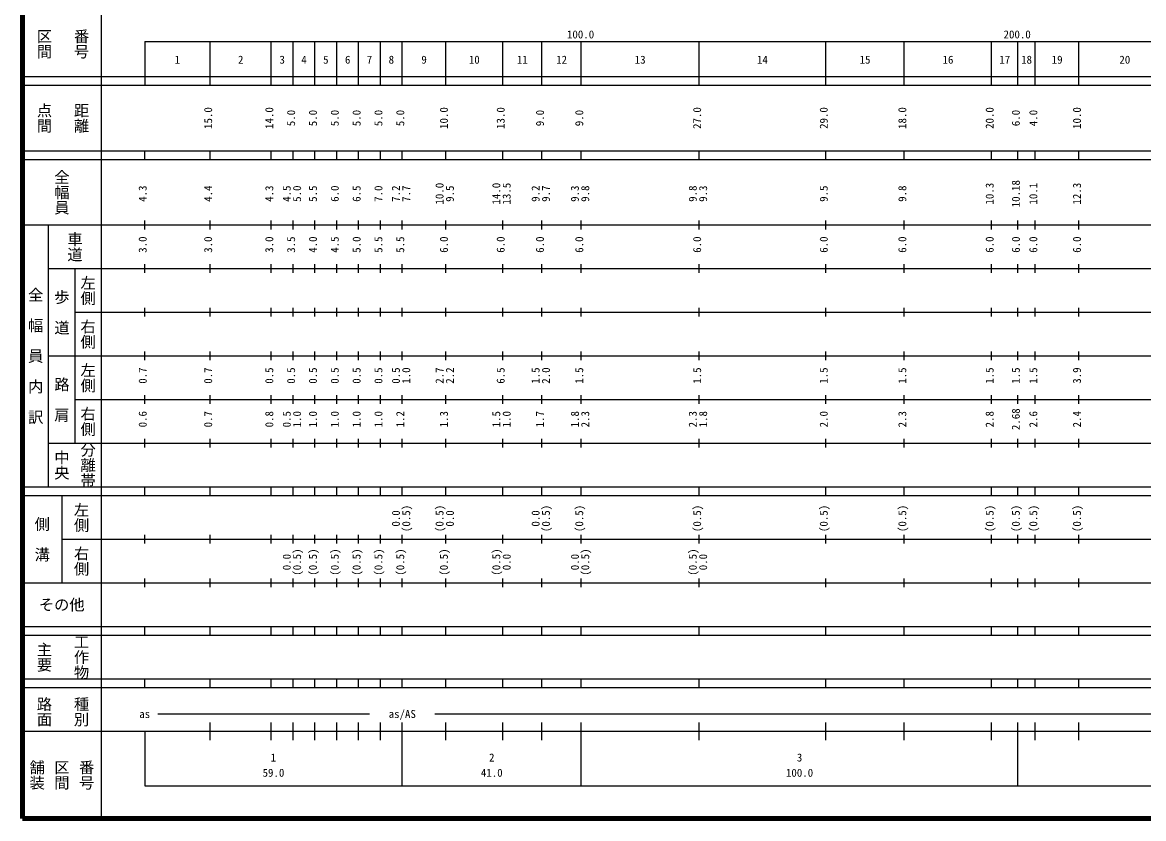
# Model space of a CAD drawing. Units: millimetres on the paper, enlarged 1000 times. Extents: x 40000 to 680000, y 20000 to 380000.
# Drawn here: x 40000 to 296798, y 20000 to 202409 of the extents above; entities that cross this region are included whole.
import ezdxf
from ezdxf.enums import TextEntityAlignment as Align

# ---------------------------------------------------------------- set-up
doc = ezdxf.new("R2010")
doc.units = ezdxf.units.MM
doc.header["$LTSCALE"] = 1000
doc.layers.add('M-TTL', color=2, linetype='Continuous', lineweight=140)
doc.layers.add('M-TTL-BAND', color=7, linetype='Continuous', lineweight=25)
doc.styles.add('@ＭＳ ゴシック', font='')
doc.styles.add('ＭＳ ゴシック', font='')
doc.styles.get('@ＭＳ ゴシック').set_extended_font_data('@MS Gothic')
doc.styles.get('ＭＳ ゴシック').set_extended_font_data('MS Gothic')

msp = doc.modelspace()

# ---------------------------------------------------------------- linework, layer by layer
at = {"layer": 'M-TTL'}
for p, q in [((40000, 380000), (40000, 20000)), ((40000, 20000), (680000, 20000))]:
    msp.add_line(p, q, dxfattribs=at)
at = {"layer": 'M-TTL-BAND'}
for p, q in [((58000, 370000), (58000, 20000)), ((68000, 198000), (579000, 198000)), ((68000, 198000), (68000, 188000)), ((83000, 188000), (83000, 198000)), ((97000, 188000), (97000, 198000)), ((102000, 188000), (102000, 198000)), ((107000, 188000), (107000, 198000)), ((112000, 188000), (112000, 198000)), ((117000, 188000), (117000, 198000)), ((122000, 188000), (122000, 198000)), ((127000, 188000), (127000, 198000)), ((137000, 188000), (137000, 198000)), ((150000, 188000), (150000, 198000)), ((159000, 188000), (159000, 198000)), ((168000, 188000), (168000, 198000)), ((195000, 188000), (195000, 198000)), ((224000, 188000), (224000, 198000)), ((242000, 188000), (242000, 198000)), ((262000, 188000), (262000, 198000)), ((268000, 188000), (268000, 198000)), ((272000, 188000), (272000, 198000)), ((282000, 188000), (282000, 198000)), ((40000, 190000), (579000, 190000)), ((40000, 188000), (579000, 188000)), ((40000, 173000), (579000, 173000)), ((68000, 171000), (68000, 173000)), ((83000, 171000), (83000, 173000)), ((97000, 171000), (97000, 173000)), ((102000, 171000), (102000, 173000)), ((107000, 171000), (107000, 173000)), ((112000, 171000), (112000, 173000)), ((117000, 171000), (117000, 173000)), ((122000, 171000), (122000, 173000)), ((127000, 171000), (127000, 173000)), ((137000, 171000), (137000, 173000)), ((150000, 171000), (150000, 173000)), ((159000, 171000), (159000, 173000)), ((168000, 171000), (168000, 173000)), ((195000, 171000), (195000, 173000)), ((224000, 171000), (224000, 173000)), ((242000, 171000), (242000, 173000)), ((262000, 171000), (262000, 173000)), ((268000, 171000), (268000, 173000)), ((272000, 171000), (272000, 173000)), ((282000, 171000), (282000, 173000)), ((40000, 171000), (579000, 171000)), ((68000, 155000), (68000, 157000)), ((83000, 155000), (83000, 157000)), ((97000, 155000), (97000, 157000)), ((102000, 155000), (102000, 157000)), ((107000, 155000), (107000, 157000)), ((112000, 155000), (112000, 157000)), ((117000, 155000), (117000, 157000)), ((122000, 155000), (122000, 157000)), ((127000, 155000), (127000, 157000)), ((137000, 155000), (137000, 157000)), ((150000, 155000), (150000, 157000)), ((159000, 155000), (159000, 157000)), ((168000, 155000), (168000, 157000)), ((195000, 155000), (195000, 157000)), ((224000, 155000), (224000, 157000)), ((242000, 155000), (242000, 157000)), ((262000, 155000), (262000, 157000)), ((268000, 155000), (268000, 157000)), ((272000, 155000), (272000, 157000)), ((282000, 155000), (282000, 157000)), ((40000, 156000), (579000, 156000)), ((46000, 96000), (46000, 156000)), ((68000, 145000), (68000, 147000)), ((83000, 145000), (83000, 147000)), ((97000, 145000), (97000, 147000)), ((102000, 145000), (102000, 147000)), ((107000, 145000), (107000, 147000)), ((112000, 145000), (112000, 147000)), ((117000, 145000), (117000, 147000)), ((122000, 145000), (122000, 147000)), ((127000, 145000), (127000, 147000)), ((137000, 145000), (137000, 147000)), ((150000, 145000), (150000, 147000)), ((159000, 145000), (159000, 147000)), ((168000, 145000), (168000, 147000)), ((195000, 145000), (195000, 147000)), ((224000, 145000), (224000, 147000)), ((242000, 145000), (242000, 147000)), ((262000, 145000), (262000, 147000)), ((268000, 145000), (268000, 147000)), ((272000, 145000), (272000, 147000)), ((282000, 145000), (282000, 147000)), ((46000, 146000), (579000, 146000)), ((52000, 146000), (52000, 106000)), ((68000, 135000), (68000, 137000)), ((83000, 135000), (83000, 137000)), ((97000, 135000), (97000, 137000)), ((102000, 135000), (102000, 137000)), ((107000, 135000), (107000, 137000)), ((112000, 135000), (112000, 137000)), ((117000, 135000), (117000, 137000)), ((122000, 135000), (122000, 137000)), ((127000, 135000), (127000, 137000)), ((137000, 135000), (137000, 137000)), ((150000, 135000), (150000, 137000)), ((159000, 135000), (159000, 137000)), ((168000, 135000), (168000, 137000)), ((195000, 135000), (195000, 137000)), ((224000, 135000), (224000, 137000)), ((242000, 135000), (242000, 137000)), ((262000, 135000), (262000, 137000)), ((268000, 135000), (268000, 137000)), ((272000, 135000), (272000, 137000)), ((282000, 135000), (282000, 137000)), ((52000, 136000), (579000, 136000)), ((46000, 126000), (579000, 126000)), ((68000, 125000), (68000, 127000)), ((83000, 125000), (83000, 127000)), ((97000, 125000), (97000, 127000)), ((102000, 125000), (102000, 127000)), ((107000, 125000), (107000, 127000)), ((112000, 125000), (112000, 127000)), ((117000, 125000), (117000, 127000)), ((122000, 125000), (122000, 127000)), ((127000, 125000), (127000, 127000)), ((137000, 125000), (137000, 127000)), ((150000, 125000), (150000, 127000)), ((159000, 125000), (159000, 127000)), ((168000, 125000), (168000, 127000)), ((195000, 125000), (195000, 127000)), ((224000, 125000), (224000, 127000)), ((242000, 125000), (242000, 127000)), ((262000, 125000), (262000, 127000)), ((268000, 125000), (268000, 127000)), ((272000, 125000), (272000, 127000)), ((282000, 125000), (282000, 127000)), ((52000, 116000), (579000, 116000)), ((68000, 115000), (68000, 117000)), ((83000, 115000), (83000, 117000)), ((97000, 115000), (97000, 117000)), ((102000, 115000), (102000, 117000)), ((107000, 115000), (107000, 117000)), ((112000, 115000), (112000, 117000)), ((117000, 115000), (117000, 117000)), ((122000, 115000), (122000, 117000)), ((127000, 115000), (127000, 117000)), ((137000, 115000), (137000, 117000)), ((150000, 115000), (150000, 117000)), ((159000, 115000), (159000, 117000)), ((168000, 115000), (168000, 117000)), ((195000, 115000), (195000, 117000)), ((224000, 115000), (224000, 117000)), ((242000, 115000), (242000, 117000)), ((262000, 115000), (262000, 117000)), ((268000, 115000), (268000, 117000)), ((272000, 115000), (272000, 117000)), ((282000, 115000), (282000, 117000)), ((46000, 106000), (579000, 106000)), ((68000, 105000), (68000, 107000)), ((83000, 105000), (83000, 107000)), ((97000, 105000), (97000, 107000)), ((102000, 105000), (102000, 107000)), ((107000, 105000), (107000, 107000)), ((112000, 105000), (112000, 107000)), ((117000, 105000), (117000, 107000)), ((122000, 105000), (122000, 107000)), ((127000, 105000), (127000, 107000)), ((137000, 105000), (137000, 107000)), ((150000, 105000), (150000, 107000)), ((159000, 105000), (159000, 107000)), ((168000, 105000), (168000, 107000)), ((195000, 105000), (195000, 107000)), ((224000, 105000), (224000, 107000)), ((242000, 105000), (242000, 107000)), ((262000, 105000), (262000, 107000)), ((268000, 105000), (268000, 107000)), ((272000, 105000), (272000, 107000)), ((282000, 105000), (282000, 107000)), ((40000, 96000), (579000, 96000)), ((68000, 94000), (68000, 96000)), ((83000, 94000), (83000, 96000)), ((97000, 94000), (97000, 96000)), ((102000, 94000), (102000, 96000)), ((107000, 94000), (107000, 96000)), ((112000, 94000), (112000, 96000)), ((117000, 94000), (117000, 96000)), ((122000, 94000), (122000, 96000)), ((127000, 94000), (127000, 96000)), ((137000, 94000), (137000, 96000)), ((150000, 94000), (150000, 96000)), ((159000, 94000), (159000, 96000)), ((168000, 94000), (168000, 96000)), ((195000, 94000), (195000, 96000)), ((224000, 94000), (224000, 96000)), ((242000, 94000), (242000, 96000)), ((262000, 94000), (262000, 96000)), ((268000, 94000), (268000, 96000)), ((272000, 94000), (272000, 96000)), ((282000, 94000), (282000, 96000)), ((40000, 94000), (579000, 94000)), ((49000, 94000), (49000, 74000)), ((68000, 83000), (68000, 85000)), ((83000, 83000), (83000, 85000)), ((97000, 83000), (97000, 85000)), ((102000, 83000), (102000, 85000)), ((107000, 83000), (107000, 85000)), ((112000, 83000), (112000, 85000)), ((117000, 83000), (117000, 85000)), ((122000, 83000), (122000, 85000)), ((127000, 83000), (127000, 85000)), ((137000, 83000), (137000, 85000)), ((150000, 83000), (150000, 85000)), ((159000, 83000), (159000, 85000)), ((168000, 83000), (168000, 85000)), ((195000, 83000), (195000, 85000)), ((224000, 83000), (224000, 85000)), ((242000, 83000), (242000, 85000)), ((262000, 83000), (262000, 85000)), ((268000, 83000), (268000, 85000)), ((272000, 83000), (272000, 85000)), ((282000, 83000), (282000, 85000)), ((49000, 84000), (579000, 84000)), ((68000, 73000), (68000, 75000)), ((83000, 73000), (83000, 75000)), ((97000, 73000), (97000, 75000)), ((102000, 73000), (102000, 75000)), ((107000, 73000), (107000, 75000)), ((112000, 73000), (112000, 75000)), ((117000, 73000), (117000, 75000)), ((122000, 73000), (122000, 75000)), ((127000, 73000), (127000, 75000)), ((137000, 73000), (137000, 75000)), ((150000, 73000), (150000, 75000)), ((159000, 73000), (159000, 75000)), ((168000, 73000), (168000, 75000)), ((195000, 73000), (195000, 75000)), ((224000, 73000), (224000, 75000)), ((242000, 73000), (242000, 75000)), ((262000, 73000), (262000, 75000)), ((268000, 73000), (268000, 75000)), ((272000, 73000), (272000, 75000)), ((282000, 73000), (282000, 75000)), ((40000, 74000), (579000, 74000)), ((40000, 64000), (579000, 64000)), ((40000, 62000), (579000, 62000)), ((68000, 62000), (68000, 64000)), ((83000, 62000), (83000, 64000)), ((97000, 62000), (97000, 64000)), ((102000, 62000), (102000, 64000)), ((107000, 62000), (107000, 64000)), ((112000, 62000), (112000, 64000)), ((117000, 62000), (117000, 64000)), ((122000, 62000), (122000, 64000)), ((127000, 62000), (127000, 64000)), ((137000, 62000), (137000, 64000)), ((150000, 62000), (150000, 64000)), ((159000, 62000), (159000, 64000)), ((168000, 62000), (168000, 64000)), ((195000, 62000), (195000, 64000)), ((224000, 62000), (224000, 64000)), ((242000, 62000), (242000, 64000)), ((262000, 62000), (262000, 64000)), ((268000, 62000), (268000, 64000)), ((272000, 62000), (272000, 64000)), ((282000, 62000), (282000, 64000)), ((40000, 52000), (579000, 52000)), ((68000, 50000), (68000, 52000)), ((83000, 50000), (83000, 52000)), ((97000, 50000), (97000, 52000)), ((102000, 50000), (102000, 52000)), ((107000, 50000), (107000, 52000)), ((112000, 50000), (112000, 52000)), ((117000, 50000), (117000, 52000)), ((122000, 50000), (122000, 52000)), ((127000, 50000), (127000, 52000)), ((137000, 50000), (137000, 52000)), ((150000, 50000), (150000, 52000)), ((159000, 50000), (159000, 52000)), ((168000, 50000), (168000, 52000)), ((195000, 50000), (195000, 52000)), ((224000, 50000), (224000, 52000)), ((242000, 50000), (242000, 52000)), ((262000, 50000), (262000, 52000)), ((268000, 50000), (268000, 52000)), ((272000, 50000), (272000, 52000)), ((282000, 50000), (282000, 52000)), ((40000, 50000), (579000, 50000)), ((71000, 44000), (119500, 44000)), ((134500, 44000), (565000, 44000)), ((83000, 38000), (83000, 42000)), ((97000, 38000), (97000, 42000)), ((102000, 38000), (102000, 42000)), ((107000, 38000), (107000, 42000)), ((112000, 38000), (112000, 42000)), ((117000, 38000), (117000, 42000)), ((122000, 38000), (122000, 42000)), ((127000, 27500), (127000, 42000)), ((137000, 38000), (137000, 42000)), ((150000, 38000), (150000, 42000)), ((159000, 38000), (159000, 42000)), ((168000, 27500), (168000, 42000)), ((195000, 38000), (195000, 42000)), ((224000, 38000), (224000, 42000)), ((242000, 38000), (242000, 42000)), ((262000, 38000), (262000, 42000)), ((268000, 27500), (268000, 42000)), ((272000, 38000), (272000, 42000)), ((282000, 38000), (282000, 42000)), ((40000, 40000), (579000, 40000)), ((68000, 40000), (68000, 27500)), ((68000, 27500), (579000, 27500))]:
    msp.add_line(p, q, dxfattribs=at)

# ---------------------------------------------------------------- texts
at = {"layer": 'M-TTL-BAND', "style": '@ＭＳ ゴシック'}
for s, p in [('区間', (45000, 197500)), ('番号', (53500, 197500)), ('点間', (45000, 180500)), ('距離', (53500, 180500)), ('全幅員', (49000, 163500)), ('車道', (52000, 151000)), ('左側', (55000, 141000)), ('全\u3000幅\u3000員\u3000内\u3000訳', (43000, 126000)), ('歩\u3000道', (49000, 136000)), ('右側', (55000, 131000)), ('左側', (55000, 121000)), ('路\u3000肩', (49000, 116000)), ('右側', (55000, 111000)), ('分離帯', (55000, 101000)), ('中央', (49000, 101000)), ('左側', (53500, 89000)), ('側\u3000溝', (44500, 84000)), ('右側', (53500, 79000)), ('工作物', (53500, 57000)), ('主要', (45000, 57000)), ('路面', (45000, 44500)), ('種別', (53500, 44500)), ('舗装', (43333, 30000)), ('区間', (49000, 30000)), ('番号', (54667, 30000))]:
    msp.add_text(s, height=2566, rotation=270, dxfattribs=at).set_placement(p, align=Align.MIDDLE_CENTER)
at = {"layer": 'M-TTL-BAND', "style": 'ＭＳ ゴシック'}
for s, p in [('100.0', (167844, 198195)), ('200.0', (267844, 198195)), ('1', (75500, 192405)), ('2', (90000, 192405)), ('3', (99500, 192405)), ('4', (104500, 192405)), ('5', (109500, 192405)), ('6', (114500, 192405)), ('7', (119500, 192405)), ('8', (124500, 192405)), ('9', (132000, 192405)), ('10', (143500, 192405)), ('11', (154500, 192405)), ('12', (163500, 192405)), ('13', (181500, 192405)), ('14', (209500, 192405)), ('15', (233000, 192405)), ('16', (252000, 192405)), ('17', (265000, 192405)), ('18', (270000, 192405)), ('19', (277000, 192405)), ('20', (292500, 192405)), ('as', (68000, 42500)), ('as/AS', (127000, 42500)), ('1', (97500, 32523)), ('2', (147500, 32523)), ('3', (218000, 32523)), ('59.0', (97500, 29033)), ('41.0', (147500, 29033)), ('100.0', (218000, 29033))]:
    msp.add_text(s, height=1833, dxfattribs=at).set_placement(p, align=Align.BOTTOM_CENTER)
for s, p in [('15.0', (84000, 180500)), ('14.0', (98000, 180500)), ('10.0', (138000, 180500)), ('13.0', (151000, 180500)), ('27.0', (196000, 180500)), ('29.0', (225000, 180500)), ('18.0', (243000, 180500)), ('20.0', (263000, 180500)), ('10.0', (283000, 180500)), ('5.0', (103000, 180500)), ('5.0', (108000, 180500)), ('5.0', (113000, 180500)), ('5.0', (118000, 180500)), ('5.0', (123000, 180500)), ('5.0', (128000, 180500)), ('9.0', (160000, 180500)), ('9.0', (169000, 180500)), ('6.0', (269000, 180500)), ('4.0', (273000, 180500)), ('4.3', (69000, 163174)), ('4.4', (84000, 163174)), ('4.3', (98000, 163174)), ('4.5', (102000, 163174)), ('5.0', (104370, 163174)), ('5.5', (108000, 163174)), ('6.0', (113000, 163174)), ('6.5', (118000, 163174)), ('7.0', (123000, 163174)), ('7.2', (127000, 163174)), ('7.7', (129370, 163174)), ('10.0', (137000, 163174)), ('9.5', (139370, 163174)), ('14.0', (150000, 163174)), ('13.5', (152370, 163174)), ('9.2', (159000, 163174)), ('9.7', (161370, 163174)), ('9.3', (168000, 163174)), ('9.8', (170370, 163174)), ('9.8', (195000, 163174)), ('9.3', (197370, 163174)), ('9.5', (225000, 163174)), ('9.8', (243000, 163174)), ('10.3', (263000, 163174)), ('10.18', (269000, 163174)), ('10.1', (273000, 163174)), ('12.3', (283000, 163174)), ('3.0', (69000, 151500)), ('3.0', (84000, 151500)), ('3.0', (98000, 151500)), ('3.5', (103000, 151500)), ('4.0', (108000, 151500)), ('4.5', (113000, 151500)), ('5.0', (118000, 151500)), ('5.5', (123000, 151500)), ('5.5', (128000, 151500)), ('6.0', (138000, 151500)), ('6.0', (151000, 151500)), ('6.0', (160000, 151500)), ('6.0', (169000, 151500)), ('6.0', (196000, 151500)), ('6.0', (225000, 151500)), ('6.0', (243000, 151500)), ('6.0', (263000, 151500)), ('6.0', (269000, 151500)), ('6.0', (273000, 151500)), ('6.0', (283000, 151500)), ('0.7', (69000, 121500)), ('0.7', (84000, 121500)), ('0.5', (98000, 121500)), ('0.5', (103000, 121500)), ('0.5', (108000, 121500)), ('0.5', (113000, 121500)), ('0.5', (118000, 121500)), ('0.5', (123000, 121500)), ('0.5', (127000, 121500)), ('1.0', (129370, 121500)), ('2.7', (137000, 121500)), ('2.2', (139370, 121500)), ('6.5', (151000, 121500)), ('1.5', (159000, 121500)), ('2.0', (161370, 121500)), ('1.5', (169000, 121500)), ('1.5', (196000, 121500)), ('1.5', (225000, 121500)), ('1.5', (243000, 121500)), ('1.5', (263000, 121500)), ('1.5', (269000, 121500)), ('1.5', (273000, 121500)), ('3.9', (283000, 121500)), ('0.6', (69000, 111500)), ('0.7', (84000, 111500)), ('0.8', (98000, 111500)), ('0.5', (102000, 111500)), ('1.0', (104370, 111500)), ('1.0', (108000, 111500)), ('1.0', (113000, 111500)), ('1.0', (118000, 111500)), ('1.0', (123000, 111500)), ('1.2', (128000, 111500)), ('1.3', (138000, 111500)), ('1.5', (150000, 111500)), ('1.0', (152370, 111500)), ('1.7', (160000, 111500)), ('1.8', (168000, 111500)), ('2.3', (170370, 111500)), ('2.3', (195000, 111500)), ('1.8', (197370, 111500)), ('2.0', (225000, 111500)), ('2.3', (243000, 111500)), ('2.8', (263000, 111500)), ('2.68', (269000, 111500)), ('2.6', (273000, 111500)), ('2.4', (283000, 111500)), ('0.0', (127000, 88764)), ('(0.5)', (129370, 88764)), ('(0.5)', (137000, 88764)), ('0.0', (139370, 88764)), ('0.0', (159000, 88764)), ('(0.5)', (161370, 88764)), ('(0.5)', (169000, 88764)), ('(0.5)', (196000, 88764)), ('(0.5)', (225000, 88764)), ('(0.5)', (243000, 88764)), ('(0.5)', (263000, 88764)), ('(0.5)', (269000, 88764)), ('(0.5)', (273000, 88764)), ('(0.5)', (283000, 88764)), ('0.0', (102000, 78764)), ('(0.5)', (104370, 78764)), ('(0.5)', (108000, 78764)), ('(0.5)', (113000, 78764)), ('(0.5)', (118000, 78764)), ('(0.5)', (123000, 78764)), ('(0.5)', (128000, 78764)), ('(0.5)', (138000, 78764)), ('(0.5)', (150000, 78764)), ('0.0', (152370, 78764)), ('0.0', (168000, 78764)), ('(0.5)', (170370, 78764)), ('(0.5)', (195000, 78764)), ('0.0', (197370, 78764))]:
    msp.add_text(s, height=1833, rotation=90, dxfattribs=at).set_placement(p, align=Align.BOTTOM_CENTER)
msp.add_text('その他', height=2566, dxfattribs=at).set_placement((49000, 69000), align=Align.MIDDLE_CENTER)

doc.saveas('drawing.dxf')
